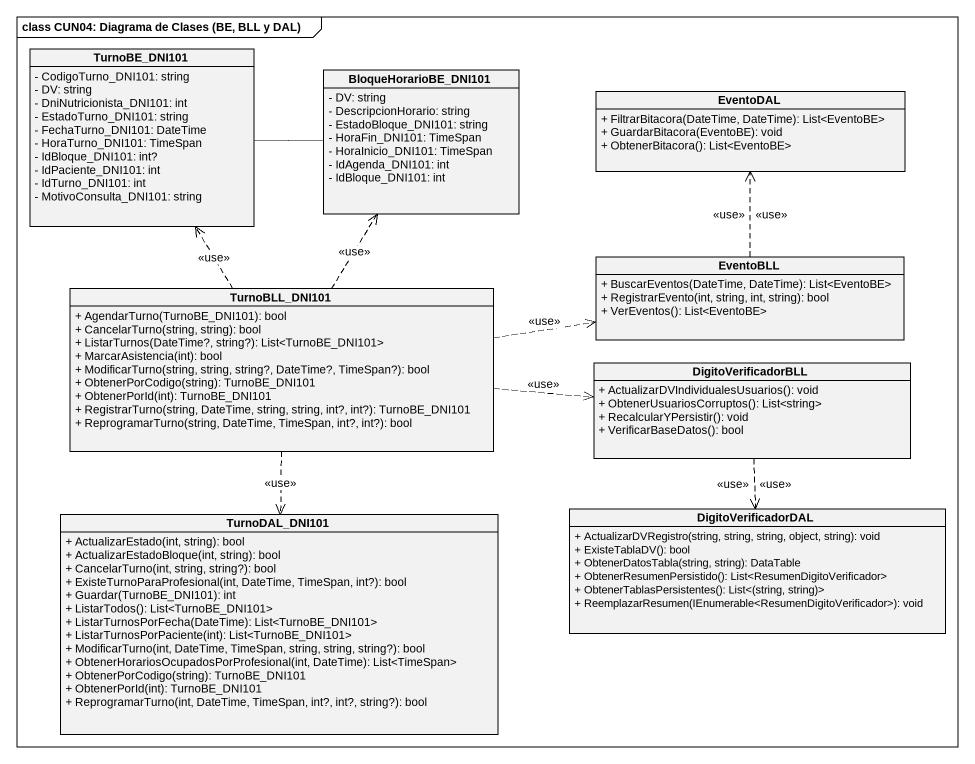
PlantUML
@startuml
mainframe class CUN04: Diagrama de Clases (BE, BLL y DAL)
hide circle
hide empty members
skinparam classAttributeIconSize 0
class TurnoBE_DNI101 {
  - CodigoTurno_DNI101: string
  - DV: string
  - DniNutricionista_DNI101: int
  - EstadoTurno_DNI101: string
  - FechaTurno_DNI101: DateTime
  - HoraTurno_DNI101: TimeSpan
  - IdBloque_DNI101: int?
  - IdPaciente_DNI101: int
  - IdTurno_DNI101: int
  - MotivoConsulta_DNI101: string
}
class BloqueHorarioBE_DNI101 {
  - DV: string
  - DescripcionHorario: string
  - EstadoBloque_DNI101: string
  - HoraFin_DNI101: TimeSpan
  - HoraInicio_DNI101: TimeSpan
  - IdAgenda_DNI101: int
  - IdBloque_DNI101: int
}
class EventoDAL {
  + FiltrarBitacora(DateTime, DateTime): List<EventoBE>
  + GuardarBitacora(EventoBE): void
  + ObtenerBitacora(): List<EventoBE>
}
class TurnoBLL_DNI101 {
  + AgendarTurno(TurnoBE_DNI101): bool
  + CancelarTurno(string, string): bool
  + ListarTurnos(DateTime?, string?): List<TurnoBE_DNI101>
  + MarcarAsistencia(int): bool
  + ModificarTurno(string, string, string?, DateTime?, TimeSpan?): bool
  + ObtenerPorCodigo(string): TurnoBE_DNI101
  + ObtenerPorId(int): TurnoBE_DNI101
  + RegistrarTurno(string, DateTime, string, string, int?, int?): TurnoBE_DNI101
  + ReprogramarTurno(string, DateTime, TimeSpan, int?, int?): bool
}
class EventoBLL {
  + BuscarEventos(DateTime, DateTime): List<EventoBE>
  + RegistrarEvento(int, string, int, string): bool
  + VerEventos(): List<EventoBE>
}
class DigitoVerificadorBLL {
  + ActualizarDVIndividualesUsuarios(): void
  + ObtenerUsuariosCorruptos(): List<string>
  + RecalcularYPersistir(): void
  + VerificarBaseDatos(): bool
}
class TurnoDAL_DNI101 {
  + ActualizarEstado(int, string): bool
  + ActualizarEstadoBloque(int, string): bool
  + CancelarTurno(int, string, string?): bool
  + ExisteTurnoParaProfesional(int, DateTime, TimeSpan, int?): bool
  + Guardar(TurnoBE_DNI101): int
  + ListarTodos(): List<TurnoBE_DNI101>
  + ListarTurnosPorFecha(DateTime): List<TurnoBE_DNI101>
  + ListarTurnosPorPaciente(int): List<TurnoBE_DNI101>
  + ModificarTurno(int, DateTime, TimeSpan, string, string, string?): bool
  + ObtenerHorariosOcupadosPorProfesional(int, DateTime): List<TimeSpan>
  + ObtenerPorCodigo(string): TurnoBE_DNI101
  + ObtenerPorId(int): TurnoBE_DNI101
  + ReprogramarTurno(int, DateTime, TimeSpan, int?, int?, string?): bool
}
class DigitoVerificadorDAL {
  + ActualizarDVRegistro(string, string, string, object, string): void
  + ExisteTablaDV(): bool
  + ObtenerDatosTabla(string, string): DataTable
  + ObtenerResumenPersistido(): List<ResumenDigitoVerificador>
  + ObtenerTablasPersistentes(): List<(string, string)>
  + ReemplazarResumen(IEnumerable<ResumenDigitoVerificador>): void
}
TurnoBE_DNI101 -right- BloqueHorarioBE_DNI101
TurnoBLL_DNI101 .up.> TurnoBE_DNI101 : <<use>>
TurnoBLL_DNI101 .up.> BloqueHorarioBE_DNI101 : <<use>>
TurnoBLL_DNI101 .right.> EventoBLL : <<use>>
TurnoBLL_DNI101 .right.> DigitoVerificadorBLL : <<use>>
TurnoBLL_DNI101 ..> TurnoDAL_DNI101 : <<use>>
EventoBLL .up.> EventoDAL : <<use>>
EventoBLL .up.> EventoDAL : <<use>>
DigitoVerificadorBLL ..> DigitoVerificadorDAL : <<use>>
DigitoVerificadorBLL ..> DigitoVerificadorDAL : <<use>>
@enduml
